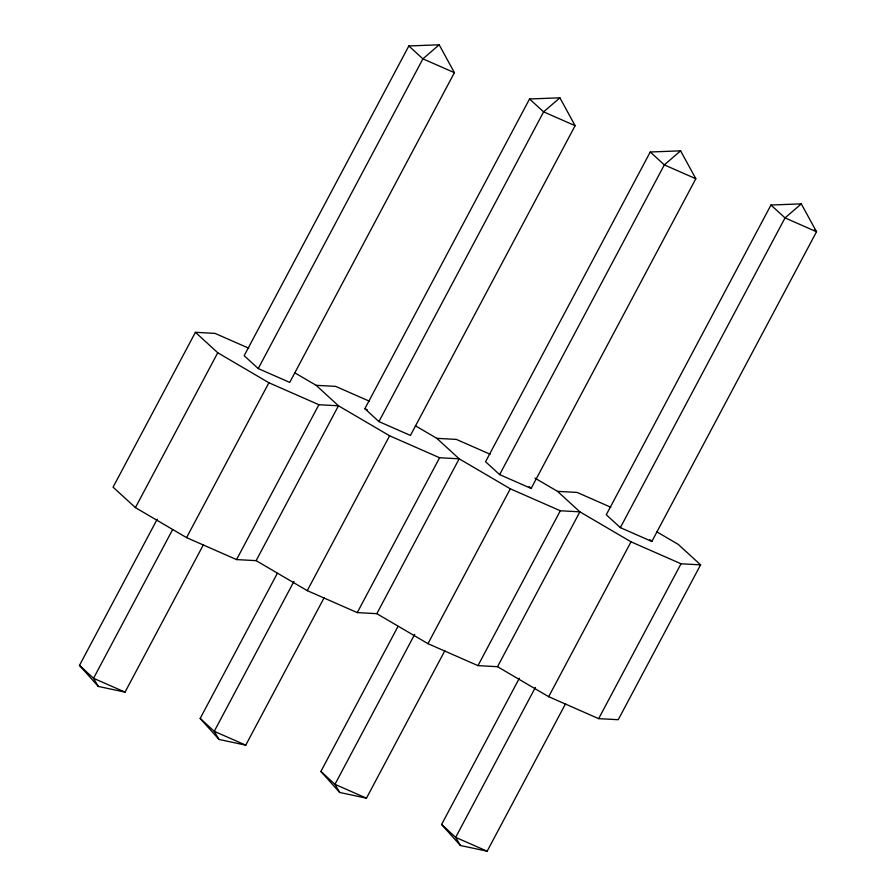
<?xml version="1.0" encoding="UTF-8"?>
<svg xmlns="http://www.w3.org/2000/svg" width="896" height="896" viewBox="0 0 896 896"><rect width="100%" height="100%" fill="white"/><g stroke="black" fill="none" stroke-linecap="round" stroke-linejoin="round"><path stroke-width="1.34" d="M248.73 348.197L214.984 333.368L195.418 332.304L113.075 487.166L135.408 507.629L186.558 537.622L236.555 559.586L256.122 560.65L307.261 590.643L357.258 612.606L376.824 613.67L427.963 643.664L477.971 665.627L497.526 666.691L548.677 696.685L598.674 718.648L618.24 719.712L700.582 564.85L678.25 544.398L656.835 531.832M135.408 507.629L217.75 352.755L195.418 332.304M203.459 544.645L125.037 692.126L98.28 686.426L79.475 665.403L157.237 519.142M408.845 45.954L244.16 355.678L258.227 368.57L289.722 382.402L454.406 72.677L439.186 44.8L408.845 45.954L422.912 58.845L454.406 72.677M172.614 529.581L93.542 678.294L98.28 686.426M258.227 368.57L422.912 58.845L439.186 44.8M186.558 537.622L268.901 382.76L318.898 404.723L338.464 405.787L389.603 435.781L439.6 457.744L459.166 458.808L510.306 488.802L560.314 510.765L579.869 511.829L631.019 541.822L681.016 563.786L700.582 564.85M236.555 559.586L318.898 404.723M256.122 560.65L338.464 405.787L316.131 385.325L294.717 372.77M324.173 597.666L245.75 745.158L218.982 739.446L200.178 718.424L277.29 573.395M364.862 408.699L529.547 98.974L559.899 97.821L575.12 125.698L410.435 435.434L378.93 421.59L364.862 408.699L367.382 409.808M293.978 581.37L214.245 731.315L218.982 739.446M378.93 421.59L543.614 111.866L559.899 97.821M307.261 590.643L389.603 435.781M357.258 612.606L439.6 457.744M376.824 613.67L459.166 458.808L436.834 438.346L415.419 425.79M444.875 650.686L366.453 798.179L339.696 792.467L320.88 771.456L398.003 626.416M650.25 151.995L485.565 461.731L499.643 474.611L531.138 488.454L695.822 178.73L680.602 150.842L650.25 151.995L664.328 164.886L695.822 178.73M414.68 634.39L334.958 784.336L339.696 792.467M499.643 474.611L664.328 164.886L680.602 150.842M427.963 643.664L510.306 488.802M477.971 665.627L560.314 510.765M497.526 666.691L579.869 511.829L557.536 491.366L534.946 478.117M565.578 703.707L487.155 851.2L460.398 845.488L441.594 824.477L519.355 678.216M770.963 205.027L606.278 514.752L620.346 527.632L651.84 541.475L816.525 231.75L801.304 203.874L770.963 205.027L785.03 217.907L816.525 231.75L814.52 229.902M535.394 687.411L455.661 837.368L460.398 845.488M620.346 527.632L785.03 217.907L801.304 203.874M548.677 696.685L631.019 541.822M598.674 718.648L681.016 563.786M316.131 385.325L335.686 386.389L369.443 401.218M436.834 438.346L456.4 439.41L490.146 454.238M557.536 491.366L577.102 492.43L610.848 507.259M575.12 125.698L543.614 111.866L529.547 98.974M125.037 692.126L93.542 678.294L79.475 665.403M245.75 745.158L214.245 731.315L200.178 718.424M366.453 798.179L334.958 784.336L320.88 771.456M487.155 851.2L455.661 837.368L441.594 824.477M217.75 352.755L268.901 382.76M649.835 539.627L651.84 541.475M529.133 486.606L531.138 488.454"/></g></svg>
